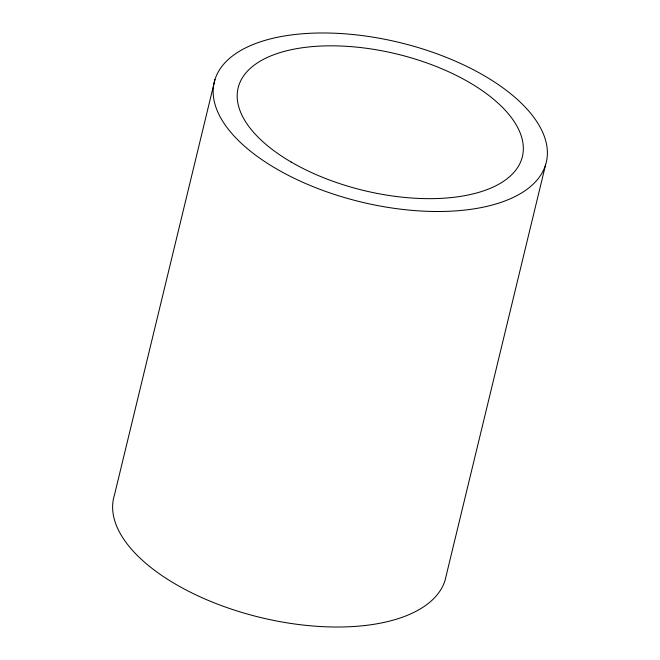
<?xml version="1.0" encoding="UTF-8"?>
<svg xmlns="http://www.w3.org/2000/svg" width="660" height="660" viewBox="0 0 660 660"><rect width="100%" height="100%" fill="white"/><g stroke="black" fill="none" stroke-linecap="round" stroke-linejoin="round"><path stroke-width="0.99" d="M214.987 79.456L114.46 494.975A170.792 82.022 13.6 0 0 254.958 616.102A170.792 82.022 13.6 0 0 445.013 580.544L545.539 165.025A170.792 82.022 13.6 0 0 319.085 33A170.792 82.022 13.6 0 0 276.169 168.696A170.792 82.022 13.6 0 0 545.539 165.025M291.142 162.013A146.215 70.216 13.6 0 0 521.755 158.862A146.215 70.216 13.6 0 0 327.888 45.845A146.215 70.216 13.6 0 0 291.142 162.013"/></g></svg>
